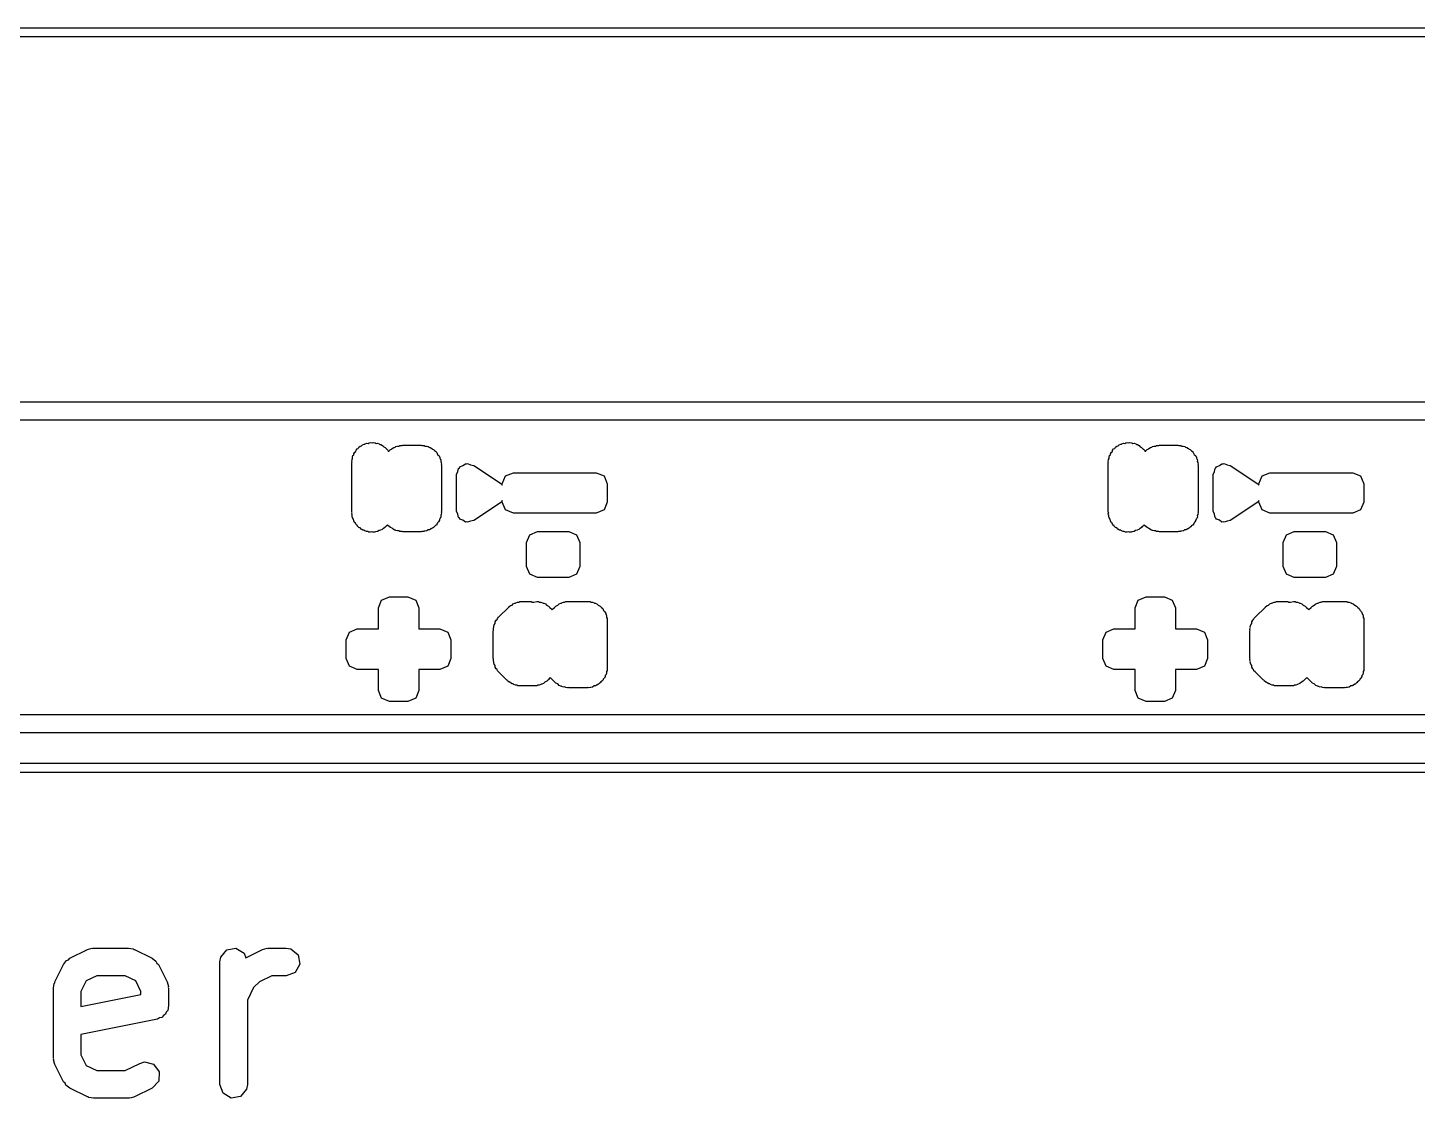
# Model space of a CAD drawing. Extents: x 71 to 186, y -19 to -13.
# Drawn here: x 163.98 to 171.53, y -19.08 to -13.26 of the extents above; entities that cross this region are included whole.
import ezdxf

# ---------------------------------------------------------------- set-up
doc = ezdxf.new("R2010")
doc.units = 0
doc.layers.add('BLACK', color=7, linetype='CONTINUOUS')

msp = doc.modelspace()

# ---------------------------------------------------------------- linework, layer by layer
at = {"layer": 'BLACK', "linetype": 'CONTINUOUS'}
for p, q in [((71.4068, -13.26), (182.597, -13.26)), ((182.572, -13.31), (71.4318, -13.31)), ((144.995, -15.295), (179.615, -15.295)), ((179.565, -15.395), (145.045, -15.395)), ((165.759, -15.5639), (165.761, -15.558)), ((165.761, -15.558), (165.767, -15.551)), ((165.767, -15.551), (165.773, -15.5479)), ((165.773, -15.5479), (165.776, -15.542)), ((165.776, -15.542), (165.784, -15.536)), ((165.784, -15.536), (165.791, -15.5343)), ((165.791, -15.5343), (165.796, -15.5292)), ((165.796, -15.5292), (165.805, -15.5252)), ((165.805, -15.5252), (165.808, -15.5251)), ((165.808, -15.5251), (165.81, -15.5231)), ((165.81, -15.5231), (165.819, -15.5201)), ((165.819, -15.5201), (165.826, -15.5206)), ((165.826, -15.5206), (165.832, -15.5173)), ((165.832, -15.5173), (165.842, -15.5163)), ((165.842, -15.5163), (165.848, -15.5181)), ((165.848, -15.5181), (165.854, -15.5163)), ((165.854, -15.5163), (165.864, -15.5173)), ((165.864, -15.5173), (165.87, -15.5206)), ((165.87, -15.5206), (165.877, -15.5201)), ((165.877, -15.5201), (165.886, -15.5231)), ((165.886, -15.5231), (165.891, -15.5269)), ((165.891, -15.5269), (165.896, -15.5276)), ((165.896, -15.5276), (165.905, -15.5326)), ((165.905, -15.5326), (165.911, -15.5393)), ((165.911, -15.5393), (165.919, -15.5426)), ((165.919, -15.5426), (165.926, -15.5496)), ((165.926, -15.5496), (165.927, -15.5518)), ((165.927, -15.5518), (165.929, -15.553)), ((165.929, -15.553), (165.935, -15.56)), ((165.935, -15.56), (165.937, -15.565)), ((165.94, -15.5626), (165.941, -15.5604)), ((165.941, -15.5604), (165.948, -15.5544)), ((165.948, -15.5544), (165.954, -15.5525)), ((165.954, -15.5525), (165.958, -15.5476)), ((165.958, -15.5476), (165.967, -15.5425)), ((165.967, -15.5425), (165.973, -15.5419)), ((165.973, -15.5419), (165.977, -15.5381)), ((165.977, -15.5381), (165.986, -15.5351)), ((165.986, -15.5351), (165.993, -15.5356)), ((165.993, -15.5356), (165.999, -15.5323)), ((165.999, -15.5323), (166.009, -15.5313)), ((166.009, -15.5313), (166.012, -15.5322)), ((166.012, -15.5322), (166.015, -15.531)), ((166.015, -15.531), (166.115, -15.531)), ((166.115, -15.531), (166.118, -15.5322)), ((166.118, -15.5322), (166.121, -15.5313)), ((166.121, -15.5313), (166.131, -15.5323)), ((166.131, -15.5323), (166.137, -15.5356)), ((166.137, -15.5356), (166.144, -15.5351)), ((166.144, -15.5351), (166.153, -15.5381)), ((166.153, -15.5381), (166.158, -15.5419)), ((166.158, -15.5419), (166.163, -15.5426)), ((166.163, -15.5426), (166.172, -15.5476)), ((166.172, -15.5476), (166.176, -15.5525)), ((166.176, -15.5525), (166.182, -15.5544)), ((166.182, -15.5544), (166.189, -15.5604)), ((166.189, -15.5604), (166.19, -15.5626)), ((169.873, -15.5639), (169.874, -15.558)), ((169.874, -15.558), (169.88, -15.551)), ((169.88, -15.551), (169.887, -15.5479)), ((169.887, -15.5479), (169.89, -15.542)), ((169.89, -15.542), (169.898, -15.536)), ((169.898, -15.536), (169.905, -15.5343)), ((169.905, -15.5343), (169.91, -15.5292)), ((169.91, -15.5292), (169.919, -15.5252)), ((169.919, -15.5252), (169.922, -15.5251)), ((169.922, -15.5251), (169.924, -15.5231)), ((169.924, -15.5231), (169.933, -15.5201)), ((169.933, -15.5201), (169.94, -15.5206)), ((169.94, -15.5206), (169.946, -15.5173)), ((169.946, -15.5173), (169.956, -15.5163)), ((169.956, -15.5163), (169.962, -15.5181)), ((169.962, -15.5181), (169.968, -15.5163)), ((169.968, -15.5163), (169.978, -15.5173)), ((169.978, -15.5173), (169.984, -15.5206)), ((169.984, -15.5206), (169.991, -15.5201)), ((169.991, -15.5201), (170, -15.5231)), ((170, -15.5231), (170.004, -15.5269)), ((170.004, -15.5269), (170.01, -15.5276)), ((170.01, -15.5276), (170.019, -15.5326)), ((170.019, -15.5326), (170.024, -15.5393)), ((170.024, -15.5393), (170.032, -15.5426)), ((170.032, -15.5426), (170.039, -15.5496)), ((170.039, -15.5496), (170.04, -15.5518)), ((170.04, -15.5518), (170.043, -15.553)), ((170.043, -15.553), (170.049, -15.56)), ((170.049, -15.56), (170.05, -15.565)), ((170.054, -15.5626), (170.055, -15.5604)), ((170.055, -15.5604), (170.062, -15.5544)), ((170.062, -15.5544), (170.068, -15.5525)), ((170.068, -15.5525), (170.072, -15.5476)), ((170.072, -15.5476), (170.081, -15.5425)), ((170.081, -15.5425), (170.087, -15.5419)), ((170.087, -15.5419), (170.091, -15.5381)), ((170.091, -15.5381), (170.1, -15.5351)), ((170.1, -15.5351), (170.107, -15.5356)), ((170.107, -15.5356), (170.113, -15.5323)), ((170.113, -15.5323), (170.123, -15.5313)), ((170.123, -15.5313), (170.126, -15.5322)), ((170.126, -15.5322), (170.129, -15.531)), ((170.129, -15.531), (170.229, -15.531)), ((170.229, -15.531), (170.232, -15.5322)), ((170.232, -15.5322), (170.235, -15.5313)), ((170.235, -15.5313), (170.245, -15.5323)), ((170.245, -15.5323), (170.251, -15.5356)), ((170.251, -15.5356), (170.258, -15.5351)), ((170.258, -15.5351), (170.267, -15.5381)), ((170.267, -15.5381), (170.271, -15.5419)), ((170.271, -15.5419), (170.277, -15.5426)), ((170.277, -15.5426), (170.286, -15.5476)), ((170.286, -15.5476), (170.29, -15.5525)), ((170.29, -15.5525), (170.296, -15.5544)), ((170.296, -15.5544), (170.303, -15.5604)), ((170.303, -15.5604), (170.304, -15.5626)), ((165.737, -15.625), (165.739, -15.6221)), ((165.737, -15.895), (165.737, -15.625)), ((165.738, -15.619), (165.739, -15.609)), ((165.739, -15.6221), (165.738, -15.619)), ((165.739, -15.609), (165.742, -15.6029)), ((165.741, -15.596), (165.744, -15.587)), ((165.742, -15.6029), (165.741, -15.596)), ((165.744, -15.587), (165.748, -15.5826)), ((165.748, -15.5826), (165.749, -15.5769)), ((165.749, -15.5769), (165.754, -15.5679)), ((165.754, -15.5679), (165.759, -15.5639)), ((165.937, -15.565), (165.938, -15.5636)), ((165.938, -15.5636), (165.94, -15.5626)), ((166.19, -15.5626), (166.193, -15.5636)), ((166.193, -15.5636), (166.2, -15.5706)), ((166.2, -15.5706), (166.204, -15.5809)), ((166.204, -15.5809), (166.212, -15.5886)), ((166.212, -15.5886), (166.216, -15.5976)), ((166.216, -15.5976), (166.216, -15.6007)), ((166.216, -15.6007), (166.218, -15.603)), ((166.218, -15.603), (166.221, -15.612)), ((166.221, -15.612), (166.221, -15.6189)), ((166.221, -15.6189), (166.224, -15.625)), ((166.224, -15.625), (166.225, -15.635)), ((166.225, -15.635), (166.224, -15.6381)), ((166.341, -15.6409), (166.356, -15.6312)), ((166.356, -15.6312), (166.362, -15.6324)), ((166.362, -15.6324), (166.367, -15.63)), ((166.367, -15.63), (166.383, -15.6367)), ((166.383, -15.6367), (166.401, -15.6401)), ((169.851, -15.619), (169.852, -15.609)), ((169.852, -15.6221), (169.851, -15.619)), ((169.851, -15.625), (169.852, -15.6221)), ((169.851, -15.895), (169.851, -15.625)), ((169.852, -15.609), (169.856, -15.6029)), ((169.855, -15.596), (169.858, -15.587)), ((169.856, -15.6029), (169.855, -15.596)), ((169.858, -15.587), (169.862, -15.5826)), ((169.862, -15.5826), (169.863, -15.5769)), ((169.863, -15.5769), (169.868, -15.5679)), ((169.868, -15.5679), (169.873, -15.5639)), ((170.05, -15.565), (170.052, -15.5636)), ((170.052, -15.5636), (170.054, -15.5626)), ((170.304, -15.5626), (170.306, -15.5636)), ((170.306, -15.5636), (170.313, -15.5706)), ((170.313, -15.5706), (170.318, -15.5809)), ((170.318, -15.5809), (170.326, -15.5886)), ((170.326, -15.5886), (170.33, -15.5976)), ((170.33, -15.5976), (170.33, -15.6007)), ((170.33, -15.6007), (170.332, -15.603)), ((170.332, -15.603), (170.335, -15.612)), ((170.335, -15.612), (170.334, -15.6189)), ((170.334, -15.6189), (170.338, -15.625)), ((170.338, -15.625), (170.339, -15.635)), ((170.339, -15.635), (170.338, -15.6381)), ((170.455, -15.6409), (170.469, -15.6312)), ((170.469, -15.6312), (170.475, -15.6324)), ((170.475, -15.6324), (170.481, -15.63)), ((170.481, -15.63), (170.497, -15.6367)), ((170.497, -15.6367), (170.514, -15.6401)), ((166.224, -15.6381), (166.225, -15.641)), ((166.225, -15.641), (166.225, -15.891)), ((166.307, -15.69), (166.314, -15.6739)), ((166.307, -15.89), (166.307, -15.69)), ((166.314, -15.6739), (166.317, -15.6567)), ((166.317, -15.6567), (166.323, -15.6533)), ((166.323, -15.6533), (166.325, -15.6476)), ((166.325, -15.6476), (166.341, -15.6409)), ((166.401, -15.6401), (166.551, -15.7401)), ((166.556, -15.74), (166.574, -15.6976)), ((166.574, -15.6976), (166.616, -15.68)), ((166.616, -15.68), (167.066, -15.68)), ((167.066, -15.68), (167.109, -15.6976)), ((167.109, -15.6976), (167.126, -15.74)), ((170.338, -15.6381), (170.339, -15.641)), ((170.339, -15.641), (170.339, -15.891)), ((170.421, -15.69), (170.428, -15.6739)), ((170.421, -15.89), (170.421, -15.69)), ((170.428, -15.6739), (170.431, -15.6567)), ((170.431, -15.6567), (170.436, -15.6533)), ((170.436, -15.6533), (170.439, -15.6476)), ((170.439, -15.6476), (170.455, -15.6409)), ((170.514, -15.6401), (170.664, -15.7401)), ((170.67, -15.74), (170.688, -15.6976)), ((170.688, -15.6976), (170.73, -15.68)), ((170.73, -15.68), (171.18, -15.68)), ((171.18, -15.68), (171.222, -15.6976)), ((171.222, -15.6976), (171.24, -15.74)), ((166.551, -15.7401), (166.556, -15.7486)), ((166.556, -15.7486), (166.556, -15.74)), ((167.126, -15.74), (167.126, -15.84)), ((170.664, -15.7401), (170.67, -15.7486)), ((170.67, -15.7486), (170.67, -15.74)), ((171.24, -15.74), (171.24, -15.84)), ((166.551, -15.8399), (166.401, -15.9399)), ((166.556, -15.8314), (166.551, -15.8399)), ((166.556, -15.84), (166.556, -15.8314)), ((166.574, -15.8824), (166.556, -15.84)), ((167.126, -15.84), (167.109, -15.8824)), ((170.664, -15.8399), (170.514, -15.9399)), ((170.67, -15.8314), (170.664, -15.8399)), ((170.67, -15.84), (170.67, -15.8314)), ((170.688, -15.8824), (170.67, -15.84)), ((171.24, -15.84), (171.222, -15.8824)), ((165.739, -15.8986), (165.737, -15.895)), ((165.738, -15.9024), (165.739, -15.8986)), ((165.739, -15.9104), (165.738, -15.9024)), ((165.74, -15.9131), (165.739, -15.9104)), ((165.74, -15.916), (165.74, -15.9131)), ((165.742, -15.925), (165.74, -15.916)), ((165.747, -15.9323), (165.742, -15.925)), ((165.748, -15.9411), (165.747, -15.9323)), ((166.214, -15.9391), (166.209, -15.9481)), ((166.218, -15.929), (166.214, -15.9334)), ((166.214, -15.9334), (166.214, -15.9391)), ((166.221, -15.92), (166.218, -15.929)), ((166.224, -15.907), (166.221, -15.9131)), ((166.221, -15.9131), (166.221, -15.92)), ((166.225, -15.891), (166.224, -15.8939)), ((166.224, -15.8939), (166.225, -15.897)), ((166.225, -15.897), (166.224, -15.907)), ((166.314, -15.9061), (166.307, -15.89)), ((166.317, -15.9233), (166.314, -15.9061)), ((166.323, -15.9267), (166.317, -15.9233)), ((166.325, -15.9324), (166.323, -15.9267)), ((166.341, -15.9391), (166.325, -15.9324)), ((166.356, -15.9488), (166.341, -15.9391)), ((166.616, -15.9), (166.574, -15.8824)), ((167.066, -15.9), (166.616, -15.9)), ((167.109, -15.8824), (167.066, -15.9)), ((169.853, -15.8986), (169.851, -15.895)), ((169.851, -15.9024), (169.853, -15.8986)), ((169.852, -15.9104), (169.851, -15.9024)), ((169.854, -15.9131), (169.852, -15.9104)), ((169.853, -15.916), (169.854, -15.9131)), ((169.855, -15.925), (169.853, -15.916)), ((169.861, -15.9323), (169.855, -15.925)), ((169.862, -15.9411), (169.861, -15.9323)), ((170.327, -15.9391), (170.322, -15.9481)), ((170.328, -15.9334), (170.327, -15.9391)), ((170.332, -15.929), (170.328, -15.9334)), ((170.335, -15.92), (170.332, -15.929)), ((170.338, -15.907), (170.334, -15.9131)), ((170.334, -15.9131), (170.335, -15.92)), ((170.339, -15.891), (170.338, -15.8939)), ((170.338, -15.8939), (170.339, -15.897)), ((170.339, -15.897), (170.338, -15.907)), ((170.428, -15.9061), (170.421, -15.89)), ((170.431, -15.9233), (170.428, -15.9061)), ((170.436, -15.9267), (170.431, -15.9233)), ((170.439, -15.9324), (170.436, -15.9267)), ((170.455, -15.9391), (170.439, -15.9324)), ((170.469, -15.9488), (170.455, -15.9391)), ((170.73, -15.9), (170.688, -15.8824)), ((171.18, -15.9), (170.73, -15.9)), ((171.222, -15.8824), (171.18, -15.9)), ((165.753, -15.9501), (165.748, -15.9411)), ((165.758, -15.9541), (165.753, -15.9501)), ((165.76, -15.96), (165.758, -15.9541)), ((165.766, -15.967), (165.76, -15.96)), ((165.768, -15.9682), (165.766, -15.967)), ((165.769, -15.9704), (165.768, -15.9682)), ((165.776, -15.9774), (165.769, -15.9704)), ((165.784, -15.9807), (165.776, -15.9774)), ((165.789, -15.9874), (165.784, -15.9807)), ((165.798, -15.9924), (165.789, -15.9874)), ((165.804, -15.9931), (165.798, -15.9924)), ((165.808, -15.9969), (165.804, -15.9931)), ((165.817, -15.9999), (165.808, -15.9969)), ((165.824, -15.9994), (165.817, -15.9999)), ((165.83, -16.0027), (165.824, -15.9994)), ((165.84, -16.0037), (165.83, -16.0027)), ((165.846, -16.0019), (165.84, -16.0037)), ((165.852, -16.0037), (165.846, -16.0019)), ((165.862, -16.0027), (165.852, -16.0037)), ((165.866, -16.0009), (165.862, -16.0027)), ((165.869, -16.0016), (165.866, -16.0009)), ((165.878, -15.9996), (165.869, -16.0016)), ((165.886, -15.9945), (165.878, -15.9996)), ((165.894, -15.9934), (165.886, -15.9945)), ((165.903, -15.9884), (165.894, -15.9934)), ((165.906, -15.9851), (165.903, -15.9884)), ((165.91, -15.984), (165.906, -15.9851)), ((165.918, -15.978), (165.91, -15.984)), ((165.922, -15.9721), (165.918, -15.978)), ((165.928, -15.969), (165.922, -15.9721)), ((165.932, -15.9639), (165.928, -15.969)), ((165.938, -15.9694), (165.932, -15.9639)), ((165.94, -15.9704), (165.938, -15.9694)), ((165.941, -15.9726), (165.94, -15.9704)), ((165.948, -15.9786), (165.941, -15.9726)), ((165.957, -15.9813), (165.948, -15.9786)), ((165.963, -15.9878), (165.957, -15.9813)), ((165.972, -15.9918), (165.963, -15.9878)), ((165.975, -15.9919), (165.972, -15.9918)), ((165.977, -15.9939), (165.975, -15.9919)), ((165.986, -15.9969), (165.977, -15.9939)), ((165.993, -15.9964), (165.986, -15.9969)), ((165.999, -15.9997), (165.993, -15.9964)), ((166.009, -16.0007), (165.999, -15.9997)), ((166.012, -15.9998), (166.009, -16.0007)), ((166.015, -16.001), (166.012, -15.9998)), ((166.115, -16.001), (166.015, -16.001)), ((166.119, -15.9994), (166.115, -16.001)), ((166.12, -15.9997), (166.119, -15.9994)), ((166.121, -15.9996), (166.12, -15.9997)), ((166.124, -16.0004), (166.121, -15.9996)), ((166.131, -15.9994), (166.124, -16.0004)), ((166.132, -15.9985), (166.131, -15.9994)), ((166.134, -15.9988), (166.132, -15.9985)), ((166.144, -15.9968), (166.134, -15.9988)), ((166.146, -15.9957), (166.144, -15.9968)), ((166.152, -15.9915), (166.146, -15.9956)), ((166.146, -15.9956), (166.146, -15.9957)), ((166.161, -15.9904), (166.152, -15.9915)), ((166.17, -15.9854), (166.161, -15.9904)), ((166.171, -15.9847), (166.17, -15.9854)), ((166.174, -15.9811), (166.171, -15.9844)), ((166.171, -15.9844), (166.171, -15.9847)), ((166.178, -15.98), (166.174, -15.9811)), ((166.18, -15.9786), (166.178, -15.98)), ((166.181, -15.9778), (166.18, -15.9786)), ((166.18, -15.9786), (166.18, -15.9786)), ((166.186, -15.974), (166.181, -15.9778)), ((166.187, -15.9729), (166.186, -15.974)), ((166.189, -15.9704), (166.187, -15.9726)), ((166.187, -15.9726), (166.187, -15.9729)), ((166.191, -15.9694), (166.189, -15.9704)), ((166.194, -15.9658), (166.191, -15.9694)), ((166.196, -15.965), (166.194, -15.9658)), ((166.202, -15.958), (166.196, -15.965)), ((166.204, -15.9523), (166.202, -15.958)), ((166.208, -15.9491), (166.204, -15.9523)), ((166.209, -15.9481), (166.208, -15.9488)), ((166.208, -15.9488), (166.208, -15.9491)), ((166.362, -15.9476), (166.356, -15.9488)), ((166.367, -15.95), (166.362, -15.9476)), ((166.383, -15.9433), (166.367, -15.95)), ((166.401, -15.9399), (166.383, -15.9433)), ((166.705, -16.0176), (166.747, -16)), ((166.747, -16), (166.917, -16)), ((166.917, -16), (166.96, -16.0176)), ((169.867, -15.9501), (169.862, -15.9411)), ((169.871, -15.9541), (169.867, -15.9501)), ((169.873, -15.96), (169.871, -15.9541)), ((169.879, -15.967), (169.873, -15.96)), ((169.882, -15.9682), (169.879, -15.967)), ((169.883, -15.9704), (169.882, -15.9682)), ((169.89, -15.9774), (169.883, -15.9704)), ((169.898, -15.9807), (169.89, -15.9774)), ((169.903, -15.9874), (169.898, -15.9807)), ((169.912, -15.9924), (169.903, -15.9874)), ((169.918, -15.9931), (169.912, -15.9924)), ((169.922, -15.9969), (169.918, -15.9931)), ((169.931, -15.9999), (169.922, -15.9969)), ((169.938, -15.9994), (169.931, -15.9999)), ((169.944, -16.0027), (169.938, -15.9994)), ((169.954, -16.0037), (169.944, -16.0027)), ((169.96, -16.0019), (169.954, -16.0037)), ((169.966, -16.0037), (169.96, -16.0019)), ((169.976, -16.0027), (169.966, -16.0037)), ((169.979, -16.0009), (169.976, -16.0027)), ((169.983, -16.0016), (169.979, -16.0009)), ((169.992, -15.9996), (169.983, -16.0016)), ((169.999, -15.9945), (169.992, -15.9996)), ((170.008, -15.9934), (169.999, -15.9945)), ((170.017, -15.9884), (170.008, -15.9934)), ((170.02, -15.9851), (170.017, -15.9884)), ((170.024, -15.984), (170.02, -15.9851)), ((170.032, -15.978), (170.024, -15.984)), ((170.035, -15.9721), (170.032, -15.978)), ((170.042, -15.969), (170.035, -15.9721)), ((170.046, -15.9639), (170.042, -15.969)), ((170.052, -15.9694), (170.046, -15.9639)), ((170.054, -15.9704), (170.052, -15.9694)), ((170.055, -15.9726), (170.054, -15.9704)), ((170.062, -15.9786), (170.055, -15.9726)), ((170.07, -15.9813), (170.062, -15.9786)), ((170.077, -15.9878), (170.07, -15.9813)), ((170.086, -15.9918), (170.077, -15.9878)), ((170.089, -15.9919), (170.086, -15.9918)), ((170.091, -15.9939), (170.089, -15.9919)), ((170.1, -15.9969), (170.091, -15.9939)), ((170.107, -15.9964), (170.1, -15.9969)), ((170.113, -15.9997), (170.107, -15.9964)), ((170.123, -16.0007), (170.113, -15.9997)), ((170.126, -15.9998), (170.123, -16.0007)), ((170.129, -16.001), (170.126, -15.9998)), ((170.229, -16.001), (170.129, -16.001)), ((170.233, -15.9994), (170.229, -16.001)), ((170.234, -15.9997), (170.233, -15.9994)), ((170.235, -15.9996), (170.234, -15.9997)), ((170.237, -16.0004), (170.235, -15.9996)), ((170.244, -15.9994), (170.237, -16.0004)), ((170.246, -15.9985), (170.244, -15.9994)), ((170.248, -15.9988), (170.246, -15.9985)), ((170.258, -15.9968), (170.248, -15.9988)), ((170.259, -15.9957), (170.258, -15.9968)), ((170.26, -15.9956), (170.259, -15.9957)), ((170.266, -15.9915), (170.26, -15.9956)), ((170.275, -15.9904), (170.266, -15.9915)), ((170.284, -15.9854), (170.275, -15.9904)), ((170.285, -15.9847), (170.284, -15.9854)), ((170.288, -15.9811), (170.285, -15.9844)), ((170.285, -15.9844), (170.285, -15.9847)), ((170.292, -15.98), (170.288, -15.9811)), ((170.294, -15.9786), (170.292, -15.98)), ((170.295, -15.9778), (170.294, -15.9786)), ((170.294, -15.9786), (170.294, -15.9786)), ((170.3, -15.974), (170.295, -15.9778)), ((170.301, -15.9729), (170.3, -15.974)), ((170.302, -15.9704), (170.301, -15.9726)), ((170.301, -15.9726), (170.301, -15.9729)), ((170.304, -15.9694), (170.302, -15.9704)), ((170.308, -15.9658), (170.304, -15.9694)), ((170.31, -15.965), (170.308, -15.9658)), ((170.316, -15.958), (170.31, -15.965)), ((170.317, -15.9523), (170.316, -15.958)), ((170.321, -15.9491), (170.317, -15.9523)), ((170.322, -15.9488), (170.321, -15.9491)), ((170.322, -15.9481), (170.322, -15.9488)), ((170.475, -15.9476), (170.469, -15.9488)), ((170.481, -15.95), (170.475, -15.9476)), ((170.497, -15.9433), (170.481, -15.95)), ((170.514, -15.9399), (170.497, -15.9433)), ((170.819, -16.0176), (170.861, -16)), ((170.861, -16), (171.031, -16)), ((171.031, -16), (171.073, -16.0176)), ((166.687, -16.06), (166.705, -16.0176)), ((166.687, -16.19), (166.687, -16.06)), ((166.96, -16.0176), (166.977, -16.06)), ((166.977, -16.06), (166.977, -16.19)), ((170.801, -16.06), (170.819, -16.0176)), ((170.801, -16.19), (170.801, -16.06)), ((171.073, -16.0176), (171.091, -16.06)), ((171.091, -16.06), (171.091, -16.19)), ((166.705, -16.2324), (166.687, -16.19)), ((166.747, -16.25), (166.705, -16.2324)), ((166.96, -16.2324), (166.917, -16.25)), ((166.977, -16.19), (166.96, -16.2324)), ((170.819, -16.2324), (170.801, -16.19)), ((170.861, -16.25), (170.819, -16.2324)), ((171.073, -16.2324), (171.031, -16.25)), ((171.091, -16.19), (171.073, -16.2324)), ((166.917, -16.25), (166.747, -16.25)), ((171.031, -16.25), (170.861, -16.25)), ((165.882, -16.415), (165.9, -16.3726)), ((165.9, -16.3726), (165.942, -16.355)), ((165.942, -16.355), (166.042, -16.355)), ((166.042, -16.355), (166.085, -16.3726)), ((166.085, -16.3726), (166.102, -16.415)), ((166.615, -16.3932), (166.624, -16.3892)), ((166.624, -16.3892), (166.627, -16.3891)), ((166.627, -16.3891), (166.629, -16.3871)), ((166.629, -16.3871), (166.638, -16.3841)), ((166.638, -16.3841), (166.645, -16.3846)), ((166.645, -16.3846), (166.651, -16.3813)), ((166.651, -16.3813), (166.661, -16.3803)), ((166.661, -16.3803), (166.664, -16.3812)), ((166.664, -16.3812), (166.667, -16.38)), ((166.667, -16.38), (166.697, -16.38)), ((166.697, -16.38), (166.701, -16.3813)), ((166.701, -16.3813), (166.704, -16.3804)), ((166.704, -16.3804), (166.713, -16.3814)), ((166.713, -16.3814), (166.718, -16.3841)), ((166.718, -16.3841), (166.724, -16.3835)), ((166.724, -16.3835), (166.728, -16.3849)), ((166.728, -16.3849), (166.743, -16.3803)), ((166.743, -16.3803), (166.753, -16.3813)), ((166.753, -16.3813), (166.759, -16.3846)), ((166.759, -16.3846), (166.766, -16.3841)), ((166.766, -16.3841), (166.775, -16.3871)), ((166.775, -16.3871), (166.778, -16.3891)), ((166.778, -16.3891), (166.781, -16.3892)), ((166.781, -16.3892), (166.79, -16.3932)), ((166.865, -16.3932), (166.874, -16.3892)), ((166.874, -16.3892), (166.877, -16.3891)), ((166.877, -16.3891), (166.879, -16.3871)), ((166.879, -16.3871), (166.888, -16.3841)), ((166.888, -16.3841), (166.895, -16.3846)), ((166.895, -16.3846), (166.901, -16.3813)), ((166.901, -16.3813), (166.911, -16.3803)), ((166.911, -16.3803), (166.914, -16.3812)), ((166.914, -16.3812), (166.917, -16.38)), ((166.917, -16.38), (167.017, -16.38)), ((167.017, -16.38), (167.02, -16.3812)), ((167.02, -16.3812), (167.023, -16.3803)), ((167.023, -16.3803), (167.033, -16.3813)), ((167.033, -16.3813), (167.039, -16.3846)), ((167.039, -16.3846), (167.046, -16.3841)), ((167.046, -16.3841), (167.055, -16.3871)), ((167.055, -16.3871), (167.058, -16.3891)), ((167.058, -16.3891), (167.061, -16.3892)), ((167.061, -16.3892), (167.07, -16.3932)), ((169.996, -16.415), (170.014, -16.3726)), ((170.014, -16.3726), (170.056, -16.355)), ((170.056, -16.355), (170.156, -16.355)), ((170.156, -16.355), (170.198, -16.3726)), ((170.198, -16.3726), (170.216, -16.415)), ((170.729, -16.3932), (170.738, -16.3892)), ((170.738, -16.3892), (170.741, -16.3891)), ((170.741, -16.3891), (170.743, -16.3871)), ((170.743, -16.3871), (170.752, -16.3841)), ((170.752, -16.3841), (170.759, -16.3846)), ((170.759, -16.3846), (170.765, -16.3813)), ((170.765, -16.3813), (170.775, -16.3803)), ((170.775, -16.3803), (170.778, -16.3812)), ((170.778, -16.3812), (170.781, -16.38)), ((170.781, -16.38), (170.811, -16.38)), ((170.811, -16.38), (170.814, -16.3813)), ((170.814, -16.3813), (170.818, -16.3804)), ((170.818, -16.3804), (170.827, -16.3814)), ((170.827, -16.3814), (170.832, -16.3841)), ((170.832, -16.3841), (170.837, -16.3835)), ((170.837, -16.3835), (170.842, -16.3849)), ((170.842, -16.3849), (170.857, -16.3803)), ((170.857, -16.3803), (170.867, -16.3813)), ((170.867, -16.3813), (170.873, -16.3846)), ((170.873, -16.3846), (170.88, -16.3841)), ((170.88, -16.3841), (170.889, -16.3871)), ((170.889, -16.3871), (170.891, -16.3891)), ((170.891, -16.3891), (170.894, -16.3892)), ((170.894, -16.3892), (170.903, -16.3932)), ((170.979, -16.3932), (170.988, -16.3892)), ((170.988, -16.3892), (170.991, -16.3891)), ((170.991, -16.3891), (170.993, -16.3871)), ((170.993, -16.3871), (171.002, -16.3841)), ((171.002, -16.3841), (171.009, -16.3846)), ((171.009, -16.3846), (171.015, -16.3813)), ((171.015, -16.3813), (171.025, -16.3803)), ((171.025, -16.3803), (171.028, -16.3812)), ((171.028, -16.3812), (171.031, -16.38)), ((171.031, -16.38), (171.131, -16.38)), ((171.131, -16.38), (171.134, -16.3812)), ((171.134, -16.3812), (171.137, -16.3803)), ((171.137, -16.3803), (171.147, -16.3813)), ((171.147, -16.3813), (171.153, -16.3846)), ((171.153, -16.3846), (171.16, -16.3841)), ((171.16, -16.3841), (171.169, -16.3871)), ((171.169, -16.3871), (171.171, -16.3891)), ((171.171, -16.3891), (171.174, -16.3892)), ((171.174, -16.3892), (171.183, -16.3932)), ((165.882, -16.53), (165.882, -16.415)), ((166.102, -16.415), (166.102, -16.53)), ((166.53, -16.473), (166.536, -16.466)), ((166.536, -16.466), (166.538, -16.4648)), ((166.538, -16.4648), (166.539, -16.4626)), ((166.539, -16.4626), (166.589, -16.4126)), ((166.589, -16.4126), (166.591, -16.4118)), ((166.591, -16.4118), (166.592, -16.4098)), ((166.592, -16.4098), (166.6, -16.4028)), ((166.6, -16.4028), (166.609, -16.3999)), ((166.609, -16.3999), (166.615, -16.3932)), ((166.79, -16.3932), (166.797, -16.4013)), ((166.797, -16.4013), (166.808, -16.4056)), ((166.808, -16.4056), (166.815, -16.4126)), ((166.815, -16.4126), (166.815, -16.4126)), ((166.815, -16.4126), (166.827, -16.4251)), ((166.827, -16.4251), (166.84, -16.4126)), ((166.84, -16.4126), (166.847, -16.4056)), ((166.84, -16.4126), (166.84, -16.4126)), ((166.847, -16.4056), (166.857, -16.4013)), ((166.857, -16.4013), (166.865, -16.3932)), ((167.07, -16.3932), (167.077, -16.4013)), ((167.077, -16.4013), (167.088, -16.4056)), ((167.088, -16.4056), (167.095, -16.4126)), ((167.095, -16.4126), (167.095, -16.4126)), ((167.095, -16.4126), (167.102, -16.4196)), ((167.102, -16.4196), (167.106, -16.4299)), ((167.106, -16.4299), (167.114, -16.4376)), ((167.114, -16.4376), (167.118, -16.4466)), ((167.118, -16.4466), (167.118, -16.4497)), ((167.118, -16.4497), (167.12, -16.452)), ((167.12, -16.452), (167.123, -16.461)), ((167.123, -16.461), (167.123, -16.4679)), ((167.123, -16.4679), (167.126, -16.474)), ((169.996, -16.53), (169.996, -16.415)), ((170.216, -16.415), (170.216, -16.53)), ((170.643, -16.473), (170.649, -16.466)), ((170.649, -16.466), (170.652, -16.4648)), ((170.652, -16.4648), (170.653, -16.4626)), ((170.653, -16.4626), (170.703, -16.4126)), ((170.703, -16.4126), (170.705, -16.4118)), ((170.705, -16.4118), (170.706, -16.4098)), ((170.706, -16.4098), (170.714, -16.4028)), ((170.714, -16.4028), (170.722, -16.3999)), ((170.722, -16.3999), (170.729, -16.3932)), ((170.903, -16.3932), (170.911, -16.4013)), ((170.911, -16.4013), (170.921, -16.4056)), ((170.921, -16.4056), (170.928, -16.4126)), ((170.928, -16.4126), (170.928, -16.4126)), ((170.928, -16.4126), (170.941, -16.4251)), ((170.941, -16.4251), (170.954, -16.4126)), ((170.954, -16.4126), (170.961, -16.4056)), ((170.954, -16.4126), (170.954, -16.4126)), ((170.961, -16.4056), (170.971, -16.4013)), ((170.971, -16.4013), (170.979, -16.3932)), ((171.183, -16.3932), (171.191, -16.4013)), ((171.191, -16.4013), (171.201, -16.4056)), ((171.201, -16.4056), (171.208, -16.4126)), ((171.208, -16.4126), (171.208, -16.4126)), ((171.208, -16.4126), (171.215, -16.4196)), ((171.215, -16.4196), (171.22, -16.4299)), ((171.22, -16.4299), (171.228, -16.4376)), ((171.228, -16.4376), (171.232, -16.4466)), ((171.232, -16.4466), (171.232, -16.4497)), ((171.232, -16.4497), (171.234, -16.452)), ((171.234, -16.452), (171.237, -16.461)), ((171.237, -16.461), (171.236, -16.4679)), ((171.236, -16.4679), (171.24, -16.474)), ((165.725, -16.5476), (165.767, -16.53)), ((165.767, -16.53), (165.882, -16.53)), ((166.102, -16.53), (166.217, -16.53)), ((166.217, -16.53), (166.26, -16.5476)), ((166.507, -16.54), (166.509, -16.5371)), ((166.507, -16.69), (166.507, -16.54)), ((166.508, -16.534), (166.509, -16.524)), ((166.509, -16.5371), (166.508, -16.534)), ((166.509, -16.524), (166.51, -16.5207)), ((166.51, -16.517), (166.512, -16.508)), ((166.51, -16.5207), (166.51, -16.517)), ((166.512, -16.508), (166.517, -16.5007)), ((166.517, -16.5007), (166.518, -16.4919)), ((166.518, -16.4919), (166.523, -16.4829)), ((166.523, -16.4829), (166.528, -16.4789)), ((166.528, -16.4789), (166.53, -16.473)), ((167.126, -16.474), (167.127, -16.484)), ((167.127, -16.484), (167.126, -16.4871)), ((167.126, -16.4871), (167.127, -16.49)), ((167.127, -16.49), (167.127, -16.74)), ((169.839, -16.5476), (169.881, -16.53)), ((169.881, -16.53), (169.996, -16.53)), ((170.216, -16.53), (170.331, -16.53)), ((170.331, -16.53), (170.373, -16.5476)), ((170.621, -16.534), (170.622, -16.524)), ((170.622, -16.5371), (170.621, -16.534)), ((170.621, -16.54), (170.622, -16.5371)), ((170.621, -16.69), (170.621, -16.54)), ((170.622, -16.524), (170.624, -16.5207)), ((170.623, -16.517), (170.625, -16.508)), ((170.624, -16.5207), (170.623, -16.517)), ((170.625, -16.508), (170.631, -16.5007)), ((170.631, -16.5007), (170.632, -16.4919)), ((170.632, -16.4919), (170.637, -16.4829)), ((170.637, -16.4829), (170.641, -16.4789)), ((170.641, -16.4789), (170.643, -16.473)), ((171.24, -16.474), (171.241, -16.484)), ((171.241, -16.484), (171.24, -16.4871)), ((171.24, -16.4871), (171.241, -16.49)), ((171.241, -16.49), (171.241, -16.74)), ((165.707, -16.59), (165.725, -16.5476)), ((165.707, -16.69), (165.707, -16.59)), ((166.26, -16.5476), (166.277, -16.59)), ((166.277, -16.59), (166.277, -16.69)), ((169.821, -16.59), (169.839, -16.5476)), ((169.821, -16.69), (169.821, -16.59)), ((170.373, -16.5476), (170.391, -16.59)), ((170.391, -16.59), (170.391, -16.69)), ((165.725, -16.7324), (165.707, -16.69)), ((166.277, -16.69), (166.26, -16.7324)), ((166.509, -16.6929), (166.507, -16.69)), ((166.508, -16.696), (166.509, -16.6929)), ((169.839, -16.7324), (169.821, -16.69)), ((170.391, -16.69), (170.373, -16.7324)), ((170.622, -16.6929), (170.621, -16.69)), ((170.621, -16.696), (170.622, -16.6929)), ((165.767, -16.75), (165.725, -16.7324)), ((165.882, -16.75), (165.767, -16.75)), ((165.882, -16.865), (165.882, -16.75)), ((166.217, -16.75), (166.102, -16.75)), ((166.102, -16.75), (166.102, -16.865)), ((166.26, -16.7324), (166.217, -16.75)), ((166.509, -16.706), (166.508, -16.696)), ((166.51, -16.7093), (166.509, -16.706)), ((166.51, -16.713), (166.51, -16.7093)), ((166.512, -16.722), (166.51, -16.713)), ((166.517, -16.7293), (166.512, -16.722)), ((166.518, -16.7381), (166.517, -16.7293)), ((166.523, -16.7471), (166.518, -16.7381)), ((166.528, -16.7511), (166.523, -16.7471)), ((166.53, -16.757), (166.528, -16.7511)), ((166.536, -16.764), (166.53, -16.757)), ((166.538, -16.7652), (166.536, -16.764)), ((166.539, -16.7674), (166.538, -16.7652)), ((166.579, -16.8074), (166.539, -16.7674)), ((167.123, -16.769), (167.12, -16.778)), ((167.126, -16.756), (167.123, -16.7621)), ((167.123, -16.7621), (167.123, -16.769)), ((167.127, -16.74), (167.126, -16.7429)), ((167.126, -16.7429), (167.127, -16.746)), ((167.127, -16.746), (167.126, -16.756)), ((169.881, -16.75), (169.839, -16.7324)), ((169.996, -16.75), (169.881, -16.75)), ((169.996, -16.865), (169.996, -16.75)), ((170.331, -16.75), (170.216, -16.75)), ((170.216, -16.75), (170.216, -16.865)), ((170.373, -16.7324), (170.331, -16.75)), ((170.622, -16.706), (170.621, -16.696)), ((170.624, -16.7093), (170.622, -16.706)), ((170.623, -16.713), (170.624, -16.7093)), ((170.625, -16.722), (170.623, -16.713)), ((170.631, -16.7293), (170.625, -16.722)), ((170.632, -16.7381), (170.631, -16.7293)), ((170.637, -16.7471), (170.632, -16.7381)), ((170.641, -16.7511), (170.637, -16.7471)), ((170.643, -16.757), (170.641, -16.7511)), ((170.649, -16.764), (170.643, -16.757)), ((170.652, -16.7652), (170.649, -16.764)), ((170.653, -16.7674), (170.652, -16.7652)), ((170.693, -16.8074), (170.653, -16.7674)), ((171.237, -16.769), (171.234, -16.778)), ((171.24, -16.756), (171.236, -16.7621)), ((171.236, -16.7621), (171.237, -16.769)), ((171.241, -16.74), (171.24, -16.7429)), ((171.24, -16.7429), (171.241, -16.746)), ((171.241, -16.746), (171.24, -16.756)), ((166.583, -16.8091), (166.579, -16.8074)), ((166.585, -16.813), (166.583, -16.8091)), ((166.593, -16.819), (166.585, -16.813)), ((166.598, -16.8201), (166.593, -16.819)), ((166.6, -16.8234), (166.598, -16.8201)), ((166.609, -16.8285), (166.6, -16.8234)), ((166.615, -16.8291), (166.609, -16.8285)), ((166.619, -16.8329), (166.615, -16.8291)), ((166.628, -16.8359), (166.619, -16.8329)), ((166.635, -16.8354), (166.628, -16.8359)), ((166.641, -16.8387), (166.635, -16.8354)), ((166.651, -16.8397), (166.641, -16.8387)), ((166.654, -16.8388), (166.651, -16.8397)), ((166.657, -16.84), (166.654, -16.8388)), ((166.697, -16.84), (166.657, -16.84)), ((166.727, -16.84), (166.697, -16.84)), ((166.73, -16.8388), (166.727, -16.84)), ((166.733, -16.8397), (166.73, -16.8388)), ((166.743, -16.8387), (166.733, -16.8397)), ((166.749, -16.8354), (166.743, -16.8387)), ((166.756, -16.8359), (166.749, -16.8354)), ((166.765, -16.8329), (166.756, -16.8359)), ((166.768, -16.8309), (166.765, -16.8329)), ((166.771, -16.8308), (166.768, -16.8309)), ((166.78, -16.8268), (166.771, -16.8308)), ((166.787, -16.8187), (166.78, -16.8268)), ((166.798, -16.8144), (166.787, -16.8187)), ((166.805, -16.8074), (166.798, -16.8144)), ((166.817, -16.7949), (166.805, -16.8074)), ((166.805, -16.8074), (166.805, -16.8074)), ((166.84, -16.8174), (166.817, -16.7949)), ((166.847, -16.8244), (166.84, -16.8174)), ((166.84, -16.8174), (166.84, -16.8174)), ((166.857, -16.8287), (166.847, -16.8244)), ((166.865, -16.8368), (166.857, -16.8287)), ((166.874, -16.8408), (166.865, -16.8368)), ((166.877, -16.8409), (166.874, -16.8408)), ((166.879, -16.8429), (166.877, -16.8409)), ((166.888, -16.8459), (166.879, -16.8429)), ((166.895, -16.8454), (166.888, -16.8459)), ((166.901, -16.8487), (166.895, -16.8454)), ((167.047, -16.8458), (167.037, -16.8478)), ((167.056, -16.8397), (167.047, -16.8458)), ((167.062, -16.8387), (167.056, -16.8397)), ((167.064, -16.8384), (167.062, -16.8387)), ((167.065, -16.8383), (167.064, -16.8384)), ((167.067, -16.8379), (167.065, -16.8383)), ((167.075, -16.8329), (167.067, -16.8379)), ((167.077, -16.8307), (167.075, -16.8329)), ((167.079, -16.83), (167.077, -16.8307)), ((167.087, -16.824), (167.079, -16.83)), ((167.088, -16.8236), (167.087, -16.824)), ((167.092, -16.8171), (167.088, -16.823)), ((167.088, -16.823), (167.088, -16.8236)), ((167.098, -16.814), (167.092, -16.8171)), ((167.104, -16.807), (167.098, -16.814)), ((167.105, -16.8051), (167.104, -16.807)), ((167.106, -16.8014), (167.105, -16.804)), ((167.105, -16.804), (167.105, -16.8051)), ((167.108, -16.7998), (167.106, -16.8014)), ((167.109, -16.7986), (167.108, -16.7998)), ((167.111, -16.7971), (167.109, -16.7986)), ((167.116, -16.7881), (167.111, -16.7971)), ((167.12, -16.778), (167.116, -16.7824)), ((167.116, -16.7824), (167.116, -16.7881)), ((170.697, -16.8091), (170.693, -16.8074)), ((170.699, -16.813), (170.697, -16.8091)), ((170.707, -16.819), (170.699, -16.813)), ((170.711, -16.8201), (170.707, -16.819)), ((170.714, -16.8234), (170.711, -16.8201)), ((170.723, -16.8285), (170.714, -16.8234)), ((170.729, -16.8291), (170.723, -16.8285)), ((170.733, -16.8329), (170.729, -16.8291)), ((170.742, -16.8359), (170.733, -16.8329)), ((170.749, -16.8354), (170.742, -16.8359)), ((170.755, -16.8387), (170.749, -16.8354)), ((170.765, -16.8397), (170.755, -16.8387)), ((170.768, -16.8388), (170.765, -16.8397)), ((170.771, -16.84), (170.768, -16.8388)), ((170.811, -16.84), (170.771, -16.84)), ((170.841, -16.84), (170.811, -16.84)), ((170.844, -16.8388), (170.841, -16.84)), ((170.847, -16.8397), (170.844, -16.8388)), ((170.857, -16.8387), (170.847, -16.8397)), ((170.863, -16.8354), (170.857, -16.8387)), ((170.87, -16.8359), (170.863, -16.8354)), ((170.879, -16.8329), (170.87, -16.8359)), ((170.881, -16.8309), (170.879, -16.8329)), ((170.884, -16.8308), (170.881, -16.8309)), ((170.893, -16.8268), (170.884, -16.8308)), ((170.901, -16.8187), (170.893, -16.8268)), ((170.911, -16.8144), (170.901, -16.8187)), ((170.918, -16.8074), (170.911, -16.8144)), ((170.931, -16.7949), (170.918, -16.8074)), ((170.918, -16.8074), (170.918, -16.8074)), ((170.954, -16.8174), (170.931, -16.7949)), ((170.961, -16.8244), (170.954, -16.8174)), ((170.954, -16.8174), (170.954, -16.8174)), ((170.971, -16.8287), (170.961, -16.8244)), ((170.979, -16.8368), (170.971, -16.8287)), ((170.988, -16.8408), (170.979, -16.8368)), ((170.991, -16.8409), (170.988, -16.8408)), ((170.993, -16.8429), (170.991, -16.8409)), ((171.002, -16.8459), (170.993, -16.8429)), ((171.009, -16.8454), (171.002, -16.8459)), ((171.015, -16.8487), (171.009, -16.8454)), ((171.161, -16.8458), (171.151, -16.8478)), ((171.17, -16.8397), (171.161, -16.8458)), ((171.176, -16.8387), (171.17, -16.8397)), ((171.178, -16.8384), (171.176, -16.8387)), ((171.181, -16.8379), (171.178, -16.8383)), ((171.178, -16.8383), (171.178, -16.8384)), ((171.189, -16.8329), (171.181, -16.8379)), ((171.19, -16.8307), (171.189, -16.8329)), ((171.193, -16.83), (171.19, -16.8307)), ((171.201, -16.824), (171.193, -16.83)), ((171.202, -16.823), (171.201, -16.8236)), ((171.201, -16.8236), (171.201, -16.824)), ((171.205, -16.8171), (171.202, -16.823)), ((171.212, -16.814), (171.205, -16.8171)), ((171.218, -16.807), (171.212, -16.814)), ((171.219, -16.804), (171.218, -16.8051)), ((171.218, -16.8051), (171.218, -16.807)), ((171.22, -16.8014), (171.219, -16.804)), ((171.222, -16.7998), (171.22, -16.8014)), ((171.223, -16.7986), (171.222, -16.7998)), ((171.224, -16.7971), (171.223, -16.7986)), ((171.229, -16.7881), (171.224, -16.7971)), ((171.23, -16.7824), (171.229, -16.7881)), ((171.234, -16.778), (171.23, -16.7824)), ((165.9, -16.9074), (165.882, -16.865)), ((165.942, -16.925), (165.9, -16.9074)), ((166.085, -16.9074), (166.042, -16.925)), ((166.102, -16.865), (166.085, -16.9074)), ((166.911, -16.8497), (166.901, -16.8487)), ((166.914, -16.8488), (166.911, -16.8497)), ((166.917, -16.85), (166.914, -16.8488)), ((167.017, -16.85), (166.917, -16.85)), ((167.021, -16.8485), (167.017, -16.85)), ((167.025, -16.8495), (167.021, -16.8485)), ((167.033, -16.8485), (167.025, -16.8495)), ((167.035, -16.8474), (167.033, -16.8485)), ((167.037, -16.8478), (167.035, -16.8474)), ((170.014, -16.9074), (169.996, -16.865)), ((170.056, -16.925), (170.014, -16.9074)), ((170.198, -16.9074), (170.156, -16.925)), ((170.216, -16.865), (170.198, -16.9074)), ((171.025, -16.8497), (171.015, -16.8487)), ((171.028, -16.8488), (171.025, -16.8497)), ((171.031, -16.85), (171.028, -16.8488)), ((171.131, -16.85), (171.031, -16.85)), ((171.135, -16.8485), (171.131, -16.85)), ((171.138, -16.8495), (171.135, -16.8485)), ((171.146, -16.8485), (171.138, -16.8495)), ((171.148, -16.8474), (171.146, -16.8485)), ((171.151, -16.8478), (171.148, -16.8474)), ((145.045, -16.995), (179.565, -16.995)), ((166.042, -16.925), (165.942, -16.925)), ((170.156, -16.925), (170.056, -16.925)), ((179.615, -17.095), (144.995, -17.095)), ((71.4318, -17.26), (182.572, -17.26)), ((182.597, -17.31), (71.4068, -17.31)), ((164.204, -18.3215), (164.3, -18.2739)), ((164.3, -18.2739), (164.325, -18.2664)), ((164.325, -18.2664), (164.329, -18.2675)), ((164.329, -18.2675), (164.333, -18.266)), ((164.333, -18.266), (164.524, -18.266)), ((164.524, -18.266), (164.549, -18.2705)), ((164.549, -18.2705), (164.553, -18.2734)), ((164.553, -18.2734), (164.557, -18.2739)), ((164.557, -18.2739), (164.652, -18.3215)), ((165.025, -18.3153), (165.058, -18.276)), ((165.058, -18.276), (165.108, -18.2671)), ((165.108, -18.2671), (165.152, -18.2927)), ((165.162, -18.3189), (165.252, -18.2739)), ((165.252, -18.2739), (165.277, -18.2664)), ((165.277, -18.2664), (165.281, -18.2675)), ((165.281, -18.2675), (165.285, -18.266)), ((165.285, -18.266), (165.381, -18.266)), ((165.381, -18.266), (165.406, -18.2705)), ((165.406, -18.2705), (165.446, -18.3035)), ((164.123, -18.4503), (164.171, -18.355)), ((164.171, -18.355), (164.186, -18.3341)), ((164.186, -18.3341), (164.197, -18.3296)), ((164.197, -18.3296), (164.204, -18.3215)), ((164.652, -18.3215), (164.673, -18.337)), ((164.673, -18.337), (164.678, -18.3473)), ((164.678, -18.3473), (164.686, -18.355)), ((164.686, -18.355), (164.734, -18.4503)), ((165.02, -18.341), (165.025, -18.3153)), ((165.02, -19.0076), (165.02, -18.341)), ((165.152, -18.2927), (165.162, -18.3189)), ((165.455, -18.354), (165.429, -18.3984)), ((165.446, -18.3035), (165.455, -18.354)), ((164.351, -18.416), (164.294, -18.4445)), ((164.506, -18.416), (164.351, -18.416)), ((164.563, -18.4445), (164.506, -18.416)), ((165.303, -18.416), (165.235, -18.4502)), ((165.381, -18.416), (165.303, -18.416)), ((165.429, -18.3984), (165.381, -18.416)), ((164.115, -18.4838), (164.12, -18.4582)), ((164.115, -18.8648), (164.115, -18.4838)), ((164.12, -18.4582), (164.123, -18.4547)), ((164.123, -18.4547), (164.123, -18.4503)), ((164.294, -18.4445), (164.265, -18.5015)), ((164.265, -18.5015), (164.265, -18.5828)), ((164.591, -18.5015), (164.563, -18.4445)), ((164.591, -18.5176), (164.591, -18.5015)), ((164.734, -18.4503), (164.741, -18.4752)), ((164.741, -18.4752), (164.74, -18.4796)), ((164.74, -18.4796), (164.741, -18.4838)), ((164.741, -18.4838), (164.741, -18.579)), ((165.204, -18.4806), (165.17, -18.5491)), ((165.235, -18.4502), (165.204, -18.4806)), ((164.265, -18.5828), (164.591, -18.5176)), ((164.741, -18.579), (164.737, -18.6047)), ((165.17, -18.5491), (165.17, -19.0076)), ((164.681, -18.6526), (164.265, -18.7358)), ((164.692, -18.6462), (164.681, -18.6526)), ((164.704, -18.644), (164.692, -18.6462)), ((164.713, -18.6332), (164.704, -18.644)), ((164.725, -18.6259), (164.713, -18.6332)), ((164.729, -18.6142), (164.725, -18.6259)), ((164.737, -18.6047), (164.729, -18.6142)), ((164.265, -18.7358), (164.265, -18.8471)), ((164.117, -18.869), (164.115, -18.8648)), ((164.116, -18.8733), (164.117, -18.869)), ((164.123, -18.8983), (164.116, -18.8733)), ((164.265, -18.8471), (164.294, -18.9041)), ((164.585, -18.8929), (164.61, -18.8855)), ((164.61, -18.8855), (164.66, -18.8974)), ((164.171, -18.9935), (164.123, -18.8983)), ((164.294, -18.9041), (164.351, -18.9326)), ((164.351, -18.9326), (164.506, -18.9326)), ((164.506, -18.9326), (164.585, -18.8929)), ((164.66, -18.8974), (164.691, -18.9386)), ((164.691, -18.9386), (164.688, -18.9898)), ((164.179, -19.0013), (164.171, -18.9935)), ((164.183, -19.0116), (164.179, -19.0013)), ((164.204, -19.0271), (164.183, -19.0116)), ((164.3, -19.0747), (164.204, -19.0271)), ((164.652, -19.0271), (164.557, -19.0747)), ((164.688, -18.9898), (164.652, -19.0271)), ((165.038, -19.0558), (165.02, -19.0076)), ((165.165, -19.0333), (165.133, -19.0726)), ((165.17, -19.0076), (165.165, -19.0333)), ((164.304, -19.0752), (164.3, -19.0747)), ((164.307, -19.0781), (164.304, -19.0752)), ((164.333, -19.0826), (164.307, -19.0781)), ((164.524, -19.0826), (164.333, -19.0826)), ((164.528, -19.0811), (164.524, -19.0826)), ((164.532, -19.0821), (164.528, -19.0811)), ((164.557, -19.0747), (164.532, -19.0821)), ((165.082, -19.0815), (165.038, -19.0558)), ((165.133, -19.0726), (165.082, -19.0815))]:
    msp.add_line(p, q, dxfattribs=at)

doc.saveas('drawing.dxf')
